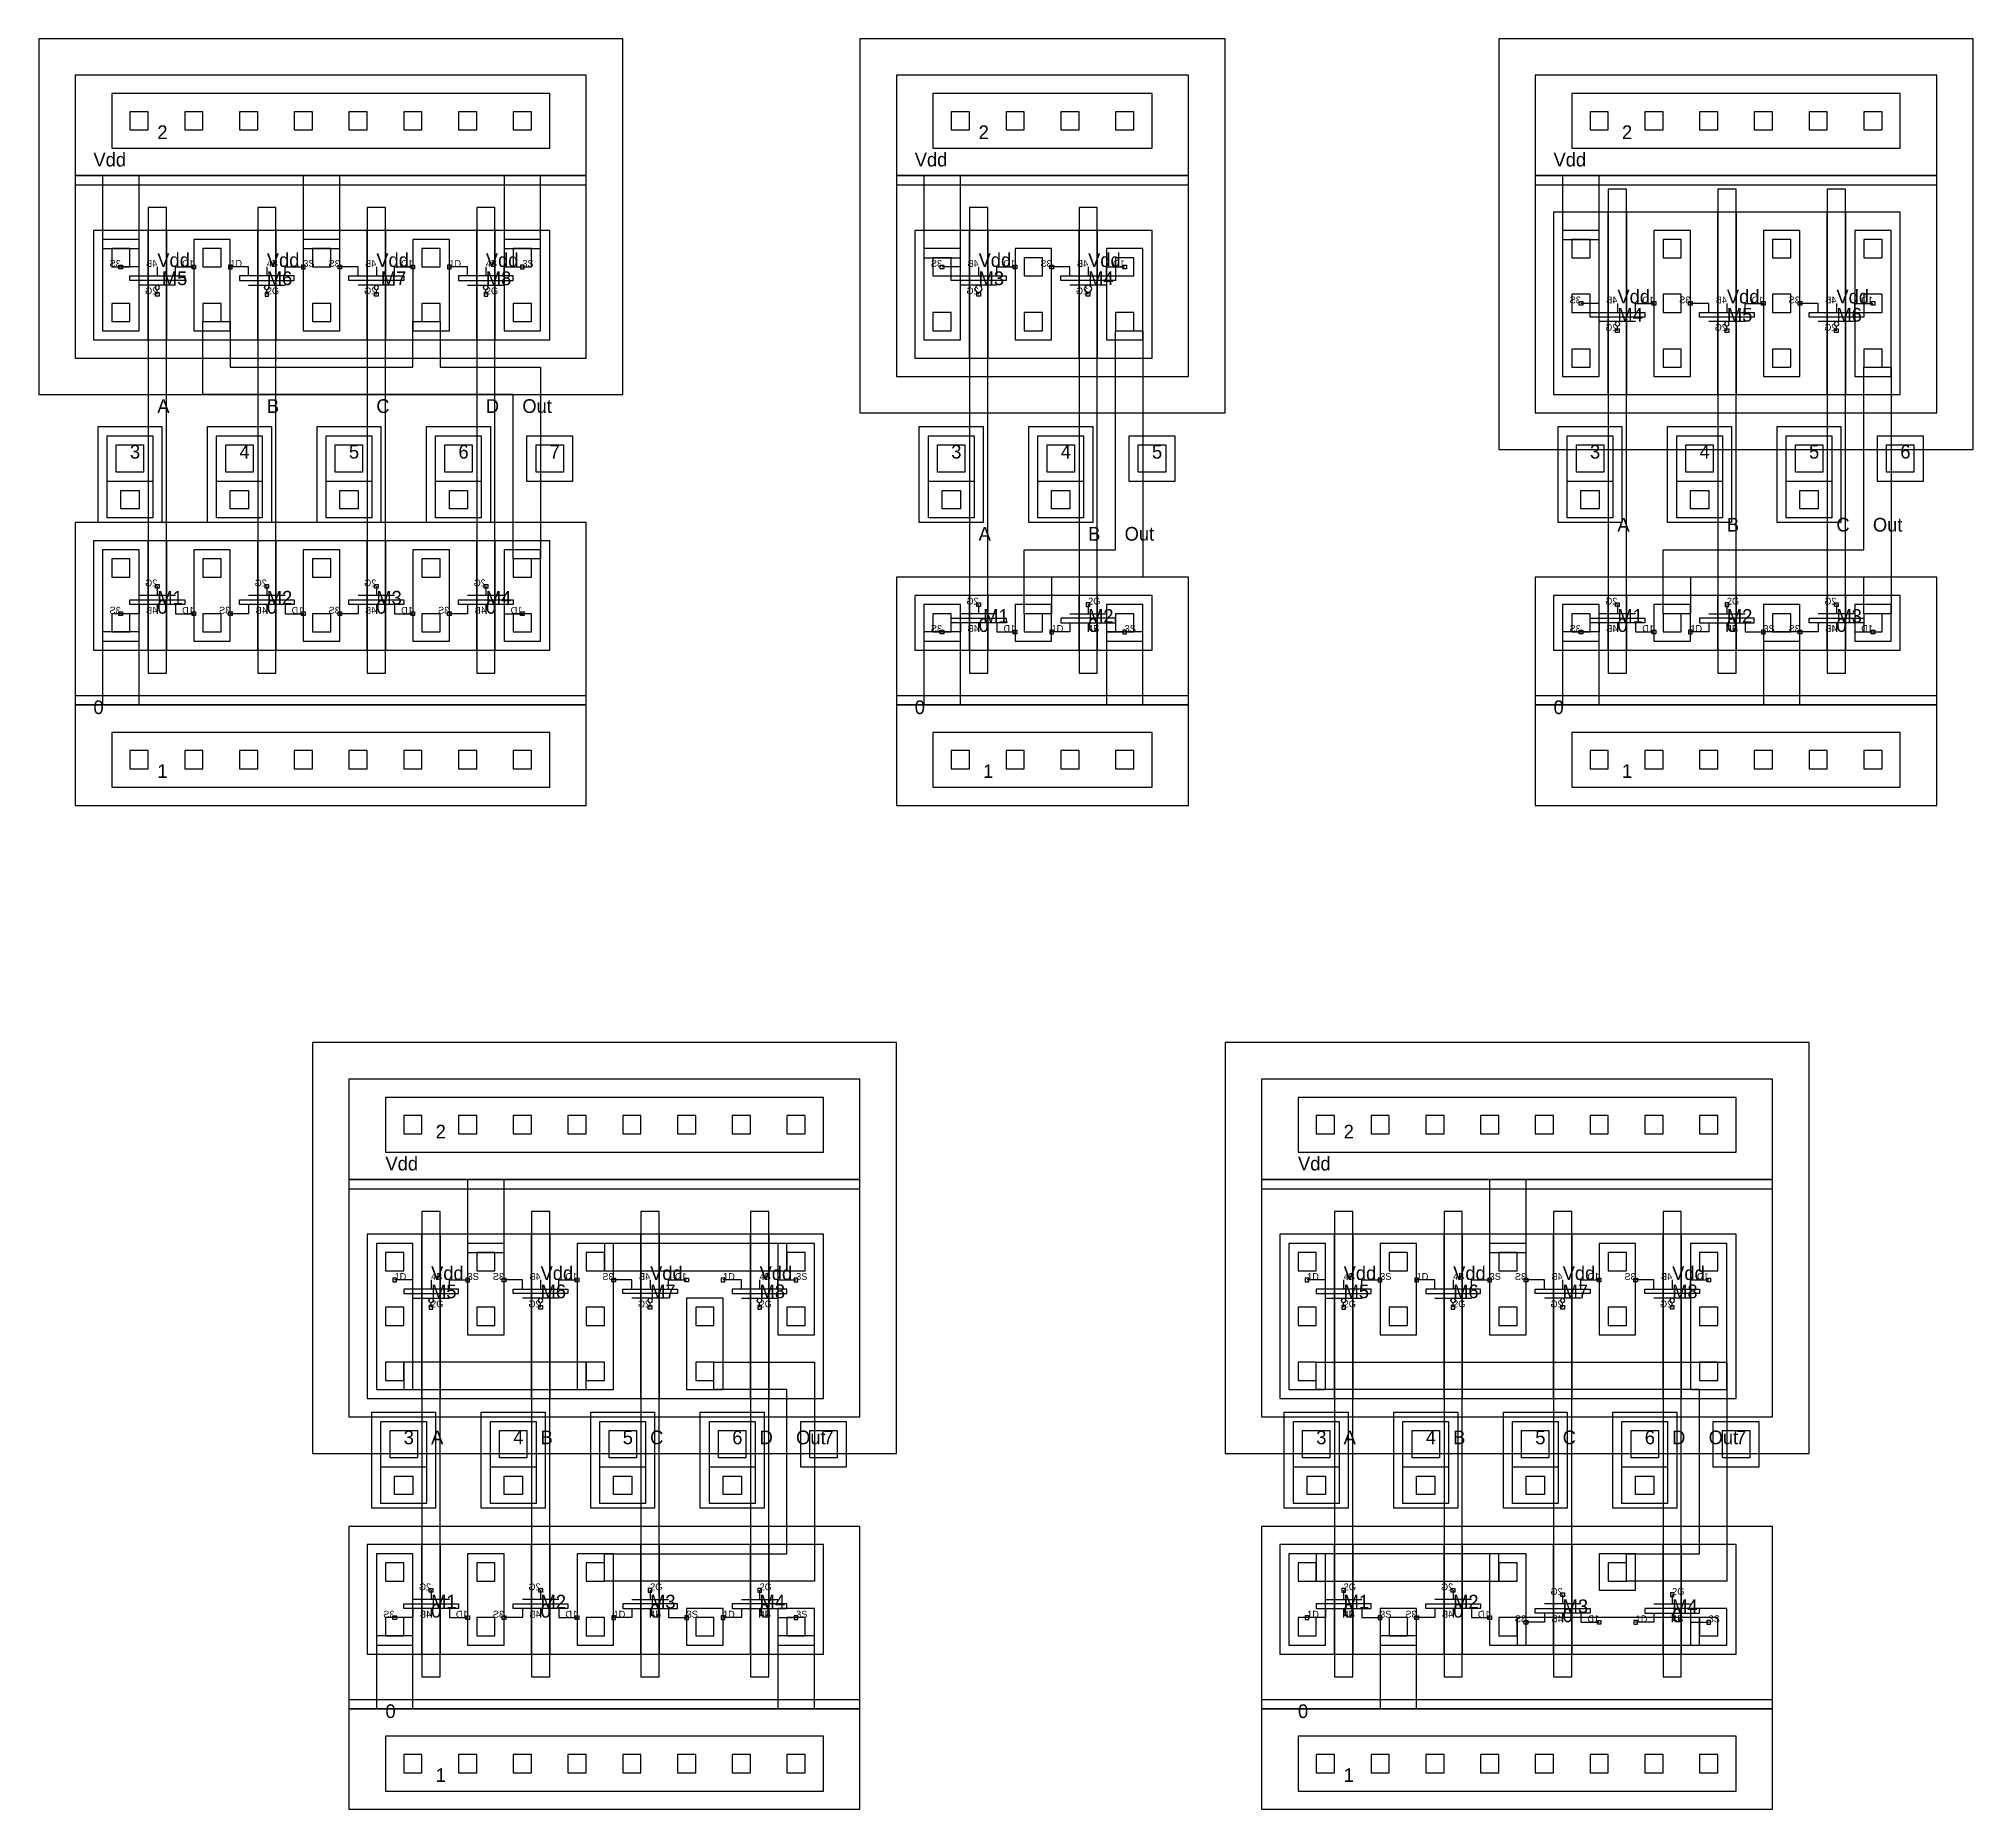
# Model space of a CAD drawing. Extents: x -4 to 794, y 0 to 644.
# Drawn here: x 156 to 368, y 340 to 534 of the extents above; entities that cross this region are included whole.
import ezdxf

# ---------------------------------------------------------------- set-up
doc = ezdxf.new("R2010")
doc.units = 0
for name, color, linetype in [('LAYER1', 7, 'CONTINUOUS'), ('LAYER10', 7, 'CONTINUOUS'), ('LAYER25', 7, 'CONTINUOUS'), ('LAYER4', 7, 'CONTINUOUS'), ('LAYER42', 7, 'CONTINUOUS'), ('LAYER43', 7, 'CONTINUOUS'), ('LAYER44', 7, 'CONTINUOUS'), ('LAYER45', 7, 'CONTINUOUS'), ('LAYER46', 7, 'CONTINUOUS'), ('LAYER49', 7, 'CONTINUOUS'), ('LAYER5', 7, 'CONTINUOUS'), ('LAYER50', 7, 'CONTINUOUS'), ('LAYER51', 7, 'CONTINUOUS'), ('LAYER6', 7, 'CONTINUOUS'), ('LAYER8', 7, 'CONTINUOUS'), ('LAYER9', 7, 'CONTINUOUS')]:
    doc.layers.add(name, color=color, linetype=linetype)

# ---------------------------------------------------------------- blocks, each defined once
blk = doc.blocks.new('CCM1_1')
at = {"layer": 'LAYER25'}
blk.add_lwpolyline([(-1, -1), (1, -1), (1, 1), (-1, 1), (-1, -1)], dxfattribs=at)
at = {"layer": 'LAYER49'}
blk.add_lwpolyline([(-2, -2), (2, -2), (2, 2), (-2, 2), (-2, -2)], dxfattribs=at)
blk = doc.blocks.new('CCM1_2')
at = {"layer": 'LAYER25'}
for points in [[(-1, 5), (1, 5), (1, 7), (-1, 7), (-1, 5)], [(-1, -1), (1, -1), (1, 1), (-1, 1), (-1, -1)]]:
    blk.add_lwpolyline(points, dxfattribs=at)
at = {"layer": 'LAYER49'}
blk.add_lwpolyline([(-2, -2), (2, -2), (2, 8), (-2, 8), (-2, -2)], dxfattribs=at)
blk = doc.blocks.new('CCM1_3')
at = {"layer": 'LAYER25'}
for points in [[(-1, 11), (1, 11), (1, 13), (-1, 13), (-1, 11)], [(-1, 5), (1, 5), (1, 7), (-1, 7), (-1, 5)], [(-1, -1), (1, -1), (1, 1), (-1, 1), (-1, -1)]]:
    blk.add_lwpolyline(points, dxfattribs=at)
at = {"layer": 'LAYER49'}
blk.add_lwpolyline([(-2, -2), (2, -2), (2, 14), (-2, 14), (-2, -2)], dxfattribs=at)
blk = doc.blocks.new('CCONT')
at = {"layer": 'LAYER25'}
blk.add_lwpolyline([(-1, -1), (1, -1), (1, 1), (-1, 1), (-1, -1)], dxfattribs=at)
blk = doc.blocks.new('CONT')
at = {"layer": 'LAYER25'}
blk.add_lwpolyline([(-1, -1), (1, -1), (1, 1), (-1, 1), (-1, -1)], dxfattribs=at)
blk = doc.blocks.new('M1V1M2')
at = {"layer": 'LAYER49'}
blk.add_lwpolyline([(-2.5, -2.5), (2.5, -2.5), (2.5, 2.5), (-2.5, 2.5), (-2.5, -2.5)], dxfattribs=at)
at = {"layer": 'LAYER50'}
blk.add_lwpolyline([(-1.5, -1.5), (1.5, -1.5), (1.5, 1.5), (-1.5, 1.5), (-1.5, -1.5)], dxfattribs=at)
at = {"layer": 'LAYER51'}
blk.add_lwpolyline([(-2.5, -2.5), (2.5, -2.5), (2.5, 2.5), (-2.5, 2.5), (-2.5, -2.5)], dxfattribs=at)
blk = doc.blocks.new('NMOS2X12_TOK')
at = {"layer": 'LAYER1'}
for points in [[(-2, 0), (-2, -1), (-4, -1)], [(-3, 0), (3, 0), (3, 0.5), (-3, 0.5), (-3, 0)], [(-2, 1), (2, 1)], [(0, 2), (0, 1)], [(0, 0), (0, -1)], [(2, 0), (2, -1), (4, -1)]]:
    blk.add_lwpolyline(points, dxfattribs=at)
at = {"layer": 'LAYER8'}
blk.add_lwpolyline([(-0.2, 1.8), (0.2, 1.8), (0.2, 2.2), (-0.2, 2.2), (-0.2, 1.8)], dxfattribs=at)
at = {"layer": 'LAYER9'}
for points in [[(-4.2, -1.2), (-3.8, -1.2), (-3.8, -0.8), (-4.2, -0.8), (-4.2, -1.2)], [(3.8, -1.2), (4.2, -1.2), (4.2, -0.8), (3.8, -0.8), (3.8, -1.2)]]:
    blk.add_lwpolyline(points, dxfattribs=at)
at = {"layer": 'LAYER5'}
for s, p in [('2G', (0, 2)), ('1D', (-4, -1)), ('4B', (0, -1)), ('3S', (4, -1))]:
    blk.add_text(s, height=0.75, dxfattribs=at).set_placement(p)
blk = doc.blocks.new('P1CCM1V1M2')
at = {"layer": 'LAYER25'}
blk.add_lwpolyline([(-1, -5.5), (1, -5.5), (1, -3.5), (-1, -3.5), (-1, -5.5)], dxfattribs=at)
at = {"layer": 'LAYER46'}
blk.add_lwpolyline([(-3.5, -7), (3.5, -7), (3.5, 3.5), (-3.5, 3.5), (-3.5, -7)], dxfattribs=at)
at = {"layer": 'LAYER49'}
blk.add_lwpolyline([(-2.5, -6.5), (2.5, -6.5), (2.5, 2.5), (-2.5, 2.5), (-2.5, -6.5)], dxfattribs=at)
at = {"layer": 'LAYER50'}
blk.add_lwpolyline([(-1.5, -1.5), (1.5, -1.5), (1.5, 1.5), (-1.5, 1.5), (-1.5, -1.5)], dxfattribs=at)
at = {"layer": 'LAYER51'}
blk.add_lwpolyline([(-2.5, -2.5), (2.5, -2.5), (2.5, 2.5), (-2.5, 2.5), (-2.5, -2.5)], dxfattribs=at)
blk = doc.blocks.new('PMOS2X18_TOK')
at = {"layer": 'LAYER1'}
for points in [[(-2, 0), (-2, 1), (-4, 1)], [(-3, -0.5), (3, -0.5), (3, 0), (-3, 0), (-3, -0.5)], [(0, 1), (0, 0)], [(2, 0), (2, 1), (4, 1)], [(-2, -1), (2, -1)], [(0, -1.5), (-0.18, -1.43), (-0.25, -1.25), (-0.18, -1.07), (0, -1), (0.18, -1.07), (0.25, -1.25), (0.18, -1.43), (0, -1.5)], [(0, -2), (0, -1.5)]]:
    blk.add_lwpolyline(points, dxfattribs=at)
at = {"layer": 'LAYER10'}
for points in [[(-4.2, 0.8), (-3.8, 0.8), (-3.8, 1.2), (-4.2, 1.2), (-4.2, 0.8)], [(3.8, 0.8), (4.2, 0.8), (4.2, 1.2), (3.8, 1.2), (3.8, 0.8)]]:
    blk.add_lwpolyline(points, dxfattribs=at)
at = {"layer": 'LAYER8'}
blk.add_lwpolyline([(-0.2, -2.2), (0.2, -2.2), (0.2, -1.8), (-0.2, -1.8), (-0.2, -2.2)], dxfattribs=at)
at = {"layer": 'LAYER5'}
for s, p in [('1D', (-4, 1)), ('4B', (0, 1)), ('3S', (4, 1)), ('2G', (0, -2))]:
    blk.add_text(s, height=0.75, dxfattribs=at).set_placement(p)
blk = doc.blocks.new('2AO2AN1')
at = {"layer": 'LAYER10'}
for points in [[(2, 45), (8, 45), (8, 63), (2, 63), (2, 45)], [(10, 45), (20, 45), (20, 63), (10, 63), (10, 45)], [(22, 45), (32, 45), (32, 63), (22, 63), (22, 45)], [(34, 45), (44, 45), (44, 63), (34, 63), (34, 45)], [(46, 45), (52, 45), (52, 63), (46, 63), (46, 45)]]:
    blk.add_lwpolyline(points, dxfattribs=at)
at = {"layer": 'LAYER42'}
blk.add_lwpolyline([(-4, 39), (60, 39), (60, 84), (-4, 84), (-4, 39)], dxfattribs=at)
at = {"layer": 'LAYER43'}
for points in [[(4, 72), (52, 72), (52, 78), (4, 78), (4, 72)], [(2, 63), (2, 45), (52, 45), (52, 51), (52, 63), (2, 63)], [(2, 17), (52, 17), (52, 29), (2, 29), (2, 17)], [(4, 2), (52, 2), (52, 8), (4, 8), (4, 2)]]:
    blk.add_lwpolyline(points, dxfattribs=at)
at = {"layer": 'LAYER44'}
for points in [[(0, 43), (56, 43), (56, 69), (0, 69), (0, 43)], [(0, 0), (56, 0), (56, 11), (0, 11), (0, 0)]]:
    blk.add_lwpolyline(points, dxfattribs=at)
at = {"layer": 'LAYER45'}
for points in [[(0, 69), (56, 69), (56, 80), (0, 80), (0, 69)], [(0, 11), (56, 11), (56, 31), (0, 31), (0, 11)]]:
    blk.add_lwpolyline(points, dxfattribs=at)
at = {"layer": 'LAYER46'}
for points in [[(8, 65.5), (8, 14.5), (10, 14.5), (10, 65.5), (8, 65.5)], [(20, 65.5), (20, 14.5), (22, 14.5), (22, 65.5), (20, 65.5)], [(34, 65.5), (32, 65.5), (32, 14.5), (34, 14.5), (34, 65.5)], [(46, 65.5), (44, 65.5), (44, 14.5), (46, 14.5), (46, 65.5)]]:
    blk.add_lwpolyline(points, dxfattribs=at)
at = {"layer": 'LAYER49'}
for points in [[(0, 68), (56, 68), (56, 80), (0, 80), (0, 68)], [(13, 61), (17, 61), (17, 69), (13, 69), (13, 61)], [(28, 59), (48, 59), (48, 62), (28, 62), (28, 59)], [(6, 46), (26, 46), (26, 49), (6, 49), (6, 46)], [(40, 49), (51, 49), (51, 25), (28, 25), (28, 28), (48, 28), (48, 46), (40, 46), (40, 49)], [(3, 11), (7, 11), (7, 19), (3, 19), (3, 11)], [(47, 11), (51, 11), (51, 19), (47, 19), (47, 11)], [(0, 0), (56, 0), (56, 12), (0, 12), (0, 0)]]:
    blk.add_lwpolyline(points, dxfattribs=at)
at = {"layer": 'LAYER9'}
for points in [[(2, 17), (8, 17), (8, 29), (2, 29), (2, 17)], [(10, 17), (20, 17), (20, 29), (10, 29), (10, 17)], [(22, 17), (32, 17), (32, 29), (22, 29), (22, 17)], [(34, 17), (44, 17), (44, 29), (34, 29), (34, 17)], [(46, 17), (52, 17), (52, 29), (46, 29), (46, 17)]]:
    blk.add_lwpolyline(points, dxfattribs=at)
for name, p in [('CCONT', (7, 75)), ('CONT', (13, 75)), ('CONT', (19, 75)), ('CONT', (25, 75)), ('CONT', (31, 75)), ('CONT', (37, 75)), ('CONT', (43, 75)), ('CONT', (49, 75)), ('CCM1_3', (5, 48)), ('CCM1_2', (15, 54)), ('CCM1_3', (27, 48)), ('CCM1_2', (49, 54)), ('PMOS2X18_TOK', (9, 57)), ('PMOS2X18_TOK', (45, 57)), ('CCM1_2', (39, 48)), ('CCM1_2', (5, 20)), ('CCM1_2', (15, 20)), ('CCM1_2', (27, 20)), ('NMOS2X12_TOK', (33, 22)), ('NMOS2X12_TOK', (45, 22)), ('CCM1_1', (39, 20)), ('CCM1_1', (49, 20)), ('CCONT', (7, 5)), ('CONT', (13, 5)), ('CONT', (19, 5)), ('CONT', (25, 5)), ('CONT', (31, 5)), ('CONT', (37, 5)), ('CONT', (43, 5)), ('CONT', (49, 5))]:
    blk.add_blockref(name, p)
at = {"xscale": -1}
for name, p in [('PMOS2X18_TOK', (21, 57)), ('PMOS2X18_TOK', (33, 57)), ('P1CCM1V1M2', (6, 40)), ('P1CCM1V1M2', (18, 40)), ('P1CCM1V1M2', (30, 40)), ('P1CCM1V1M2', (42, 40)), ('M1V1M2', (52, 40)), ('NMOS2X12_TOK', (9, 22)), ('NMOS2X12_TOK', (21, 22))]:
    blk.add_blockref(name, p, dxfattribs=at)
at = {"layer": 'LAYER4'}
for s, p in [('Vdd', (4, 70)), ('Vdd', (9, 58)), ('Vdd', (21, 58)), ('Vdd', (33, 58)), ('Vdd', (45, 58)), ('A', (9, 40)), ('B', (21, 40)), ('C', (33, 40)), ('D', (45, 40)), ('Out', (49, 40)), ('0', (9, 21)), ('0', (21, 21)), ('0', (33, 21)), ('0', (45, 21)), ('0', (4, 10))]:
    blk.add_text(s, height=1.5, dxfattribs=at).set_placement(p)
at = {"layer": 'LAYER5'}
for s, p in [('2', (9.5, 73.5)), ('3', (6, 40)), ('4', (18, 40)), ('5', (30, 40)), ('6', (42, 40)), ('7', (52, 40)), ('1', (9.5, 3))]:
    blk.add_text(s, height=1.5, dxfattribs=at).set_placement(p)
at = {"layer": 'LAYER6'}
for s, p in [('M5', (9, 56)), ('M6', (21, 56)), ('M7', (33, 56)), ('M8', (45, 56)), ('M1', (9, 22)), ('M2', (21, 22)), ('M3', (33, 22)), ('M4', (45, 22))]:
    blk.add_text(s, height=1.5, dxfattribs=at).set_placement(p)
blk = doc.blocks.new('NMOS2X6_TOK')
at = {"layer": 'LAYER1'}
for points in [[(-2, 0), (-2, -1), (-4, -1)], [(-3, 0), (3, 0), (3, 0.5), (-3, 0.5), (-3, 0)], [(-2, 1), (2, 1)], [(0, 2), (0, 1)], [(0, 0), (0, -1)], [(2, 0), (2, -1), (4, -1)]]:
    blk.add_lwpolyline(points, dxfattribs=at)
at = {"layer": 'LAYER8'}
blk.add_lwpolyline([(-0.2, 1.8), (0.2, 1.8), (0.2, 2.2), (-0.2, 2.2), (-0.2, 1.8)], dxfattribs=at)
at = {"layer": 'LAYER9'}
for points in [[(-4.2, -1.2), (-3.8, -1.2), (-3.8, -0.8), (-4.2, -0.8), (-4.2, -1.2)], [(3.8, -1.2), (4.2, -1.2), (4.2, -0.8), (3.8, -0.8), (3.8, -1.2)]]:
    blk.add_lwpolyline(points, dxfattribs=at)
at = {"layer": 'LAYER5'}
for s, p in [('2G', (0, 2)), ('1D', (-4, -1)), ('4B', (0, -1)), ('3S', (4, -1))]:
    blk.add_text(s, height=0.75, dxfattribs=at).set_placement(p)
blk = doc.blocks.new('PMOS2X14_TOK')
at = {"layer": 'LAYER1'}
for points in [[(-2, 0), (-2, 1), (-4, 1)], [(-3, -0.5), (3, -0.5), (3, 0), (-3, 0), (-3, -0.5)], [(0, 1), (0, 0)], [(2, 0), (2, 1), (4, 1)], [(-2, -1), (2, -1)], [(0, -1), (0.28, -1.12), (0.4, -1.4), (0.28, -1.68), (0, -1.8), (-0.28, -1.68), (-0.4, -1.4), (-0.28, -1.12), (0, -1)], [(0, -2), (0, -1.8)]]:
    blk.add_lwpolyline(points, dxfattribs=at)
at = {"layer": 'LAYER10'}
for points in [[(-4.2, 0.8), (-3.8, 0.8), (-3.8, 1.2), (-4.2, 1.2), (-4.2, 0.8)], [(3.8, 0.8), (4.2, 0.8), (4.2, 1.2), (3.8, 1.2), (3.8, 0.8)]]:
    blk.add_lwpolyline(points, dxfattribs=at)
at = {"layer": 'LAYER8'}
blk.add_lwpolyline([(-0.2, -2.2), (0.2, -2.2), (0.2, -1.8), (-0.2, -1.8), (-0.2, -2.2)], dxfattribs=at)
at = {"layer": 'LAYER5'}
for s, p in [('1D', (-4, 1)), ('4B', (0, 1)), ('3S', (4, 1)), ('2G', (0, -2))]:
    blk.add_text(s, height=0.75, dxfattribs=at).set_placement(p)
blk = doc.blocks.new('2NOR1')
at = {"layer": 'LAYER10'}
for points in [[(2, 49), (8, 49), (8, 63), (2, 63), (2, 49)], [(10, 49), (20, 49), (20, 63), (10, 63), (10, 49)], [(22, 49), (28, 49), (28, 63), (22, 63), (22, 49)]]:
    blk.add_lwpolyline(points, dxfattribs=at)
at = {"layer": 'LAYER42'}
blk.add_lwpolyline([(-4, 43), (36, 43), (36, 84), (-4, 84), (-4, 43)], dxfattribs=at)
at = {"layer": 'LAYER43'}
for points in [[(4, 72), (28, 72), (28, 78), (4, 78), (4, 72)], [(2, 49), (28, 49), (28, 63), (2, 63), (2, 49)], [(2, 17), (28, 17), (28, 23), (2, 23), (2, 17)], [(4, 2), (28, 2), (28, 8), (4, 8), (4, 2)]]:
    blk.add_lwpolyline(points, dxfattribs=at)
at = {"layer": 'LAYER44'}
for points in [[(0, 47), (32, 47), (32, 69), (0, 69), (0, 47)], [(0, 0), (32, 0), (32, 11), (0, 11), (0, 0)]]:
    blk.add_lwpolyline(points, dxfattribs=at)
at = {"layer": 'LAYER45'}
for points in [[(0, 69), (32, 69), (32, 80), (0, 80), (0, 69)], [(0, 11), (32, 11), (32, 25), (0, 25), (0, 11)]]:
    blk.add_lwpolyline(points, dxfattribs=at)
at = {"layer": 'LAYER46'}
for points in [[(8, 65.5), (8, 48), (8, 14.5), (10, 14.5), (10, 65.5), (8, 65.5)], [(22, 65.5), (20, 65.5), (20, 14.5), (22, 14.5), (22, 65.5)]]:
    blk.add_lwpolyline(points, dxfattribs=at)
at = {"layer": 'LAYER49'}
for points in [[(0, 68), (32, 68), (32, 80), (0, 80), (0, 68)], [(3, 60), (7, 60), (7, 69), (3, 69), (3, 60)], [(24, 52), (27, 52), (27, 25), (17, 25), (17, 21), (14, 21), (14, 28), (24, 28), (24, 52)], [(3, 11), (7, 11), (7, 19), (3, 19), (3, 11)], [(23, 11), (27, 11), (27, 19), (23, 19), (23, 11)], [(0, 0), (32, 0), (32, 12), (0, 12), (0, 0)]]:
    blk.add_lwpolyline(points, dxfattribs=at)
at = {"layer": 'LAYER9'}
for points in [[(2, 17), (8, 17), (8, 23), (2, 23), (2, 17)], [(10, 17), (20, 17), (20, 23), (10, 23), (10, 17)], [(22, 17), (28, 17), (28, 23), (22, 23), (22, 17)]]:
    blk.add_lwpolyline(points, dxfattribs=at)
for name, p in [('CCONT', (7, 75)), ('CONT', (13, 75)), ('CONT', (19, 75)), ('CONT', (25, 75)), ('CCM1_2', (5, 53)), ('CCM1_2', (15, 53)), ('CCM1_2', (25, 53)), ('CCM1_1', (5, 20)), ('CCM1_1', (15, 20)), ('NMOS2X6_TOK', (21, 20)), ('CCM1_1', (25, 20)), ('CCONT', (7, 5)), ('CONT', (13, 5)), ('CONT', (19, 5)), ('CONT', (25, 5))]:
    blk.add_blockref(name, p)
at = {"xscale": -1}
for name, p in [('PMOS2X14_TOK', (9, 58)), ('PMOS2X14_TOK', (21, 58)), ('P1CCM1V1M2', (6, 38)), ('P1CCM1V1M2', (18, 38)), ('M1V1M2', (28, 38)), ('NMOS2X6_TOK', (9, 20))]:
    blk.add_blockref(name, p, dxfattribs=at)
at = {"layer": 'LAYER4'}
for s, p in [('Vdd', (2, 70)), ('Vdd', (9, 59)), ('Vdd', (21, 59)), ('A', (9, 29)), ('B', (21, 29)), ('Out', (25, 29)), ('0', (9, 19)), ('0', (21, 19)), ('0', (2, 10))]:
    blk.add_text(s, height=1.5, dxfattribs=at).set_placement(p)
at = {"layer": 'LAYER5'}
for s, p in [('2', (9, 73)), ('3', (6, 38)), ('4', (18, 38)), ('5', (28, 38)), ('1', (9.5, 3))]:
    blk.add_text(s, height=1.5, dxfattribs=at).set_placement(p)
at = {"layer": 'LAYER6'}
for s, p in [('M3', (9, 57)), ('M4', (21, 57)), ('M1', (9.5, 20)), ('M2', (21, 20))]:
    blk.add_text(s, height=1.5, dxfattribs=at).set_placement(p)
blk = doc.blocks.new('2OA2ON1')
at = {"layer": 'LAYER10'}
for points in [[(2, 45), (8, 45), (8, 63), (2, 63), (2, 45)], [(10, 45), (20, 45), (20, 63), (10, 63), (10, 45)], [(22, 45), (32, 45), (32, 63), (22, 63), (22, 45)], [(34, 45), (44, 45), (44, 63), (34, 63), (34, 45)], [(46, 45), (52, 45), (52, 63), (46, 63), (46, 45)]]:
    blk.add_lwpolyline(points, dxfattribs=at)
at = {"layer": 'LAYER42'}
blk.add_lwpolyline([(-4, 39), (60, 39), (60, 84), (-4, 84), (-4, 39)], dxfattribs=at)
at = {"layer": 'LAYER43'}
for points in [[(4, 72), (52, 72), (52, 78), (4, 78), (4, 72)], [(2, 63), (2, 45), (52, 45), (52, 51), (52, 63), (2, 63)], [(2, 17), (52, 17), (52, 29), (2, 29), (2, 17)], [(4, 2), (52, 2), (52, 8), (4, 8), (4, 2)]]:
    blk.add_lwpolyline(points, dxfattribs=at)
at = {"layer": 'LAYER44'}
for points in [[(0, 43), (56, 43), (56, 69), (0, 69), (0, 43)], [(0, 0), (56, 0), (56, 11), (0, 11), (0, 0)]]:
    blk.add_lwpolyline(points, dxfattribs=at)
at = {"layer": 'LAYER45'}
for points in [[(0, 69), (56, 69), (56, 80), (0, 80), (0, 69)], [(0, 11), (56, 11), (56, 31), (0, 31), (0, 11)]]:
    blk.add_lwpolyline(points, dxfattribs=at)
at = {"layer": 'LAYER46'}
for points in [[(8, 65.5), (8, 14.5), (10, 14.5), (10, 65.5), (8, 65.5)], [(20, 65.5), (20, 14.5), (22, 14.5), (22, 65.5), (20, 65.5)], [(34, 65.5), (32, 65.5), (32, 14.5), (34, 14.5), (34, 65.5)], [(46, 65.5), (44, 65.5), (44, 14.5), (46, 14.5), (46, 65.5)]]:
    blk.add_lwpolyline(points, dxfattribs=at)
at = {"layer": 'LAYER49'}
for points in [[(0, 68), (56, 68), (56, 80), (0, 80), (0, 68)], [(25, 61), (29, 61), (29, 69), (25, 69), (25, 61)], [(6, 49), (51, 49), (51, 25), (40, 25), (40, 28), (48, 28), (48, 46), (6, 46), (6, 49)], [(6, 25), (26, 25), (26, 28), (6, 28), (6, 25)], [(28, 18), (48, 18), (48, 21), (28, 21), (28, 18)], [(13, 11), (17, 11), (17, 19), (13, 19), (13, 11)], [(0, 0), (56, 0), (56, 12), (0, 12), (0, 0)]]:
    blk.add_lwpolyline(points, dxfattribs=at)
at = {"layer": 'LAYER9'}
for points in [[(2, 17), (8, 17), (8, 29), (2, 29), (2, 17)], [(10, 17), (20, 17), (20, 29), (10, 29), (10, 17)], [(22, 17), (32, 17), (32, 29), (22, 29), (22, 17)], [(34, 17), (44, 17), (44, 29), (34, 29), (34, 17)], [(46, 17), (52, 17), (52, 29), (46, 29), (46, 17)]]:
    blk.add_lwpolyline(points, dxfattribs=at)
for name, p in [('CCONT', (7, 75)), ('CONT', (13, 75)), ('CONT', (19, 75)), ('CONT', (25, 75)), ('CONT', (31, 75)), ('CONT', (37, 75)), ('CONT', (43, 75)), ('CONT', (49, 75)), ('CCM1_3', (5, 48)), ('CCM1_2', (15, 54)), ('CCM1_2', (27, 54)), ('CCM1_2', (39, 54)), ('CCM1_3', (49, 48)), ('PMOS2X18_TOK', (9, 57)), ('PMOS2X18_TOK', (21, 57)), ('CCM1_2', (5, 20)), ('CCM1_2', (27, 20)), ('CCM1_1', (39, 26)), ('NMOS2X12_TOK', (9, 22)), ('NMOS2X12_TOK', (45, 21.5)), ('CCM1_1', (15, 20)), ('CCM1_1', (49, 20)), ('CCONT', (7, 5)), ('CONT', (13, 5)), ('CONT', (19, 5)), ('CONT', (25, 5)), ('CONT', (31, 5)), ('CONT', (37, 5)), ('CONT', (43, 5)), ('CONT', (49, 5))]:
    blk.add_blockref(name, p)
at = {"xscale": -1}
for name, p in [('PMOS2X18_TOK', (33, 57)), ('PMOS2X18_TOK', (45, 57)), ('P1CCM1V1M2', (6, 40)), ('P1CCM1V1M2', (18, 40)), ('P1CCM1V1M2', (30, 40)), ('P1CCM1V1M2', (42, 40)), ('M1V1M2', (52, 40)), ('NMOS2X12_TOK', (21, 22)), ('NMOS2X12_TOK', (33, 21.5))]:
    blk.add_blockref(name, p, dxfattribs=at)
at = {"layer": 'LAYER4'}
for s, p in [('Vdd', (4, 70)), ('Vdd', (9, 58)), ('Vdd', (21, 58)), ('Vdd', (33, 58)), ('Vdd', (45, 58)), ('A', (9, 40)), ('B', (21, 40)), ('C', (33, 40)), ('D', (45, 40)), ('Out', (49, 40)), ('0', (9, 21)), ('0', (21, 21)), ('0', (33, 20.5)), ('0', (45, 20.5)), ('0', (4, 10))]:
    blk.add_text(s, height=1.5, dxfattribs=at).set_placement(p)
at = {"layer": 'LAYER5'}
for s, p in [('2', (9, 73.5)), ('3', (6, 40)), ('4', (18, 40)), ('5', (30, 40)), ('6', (42, 40)), ('7', (52, 40)), ('1', (9, 3))]:
    blk.add_text(s, height=1.5, dxfattribs=at).set_placement(p)
at = {"layer": 'LAYER6'}
for s, p in [('M5', (9, 56)), ('M6', (21, 56)), ('M7', (33, 56)), ('M8', (45, 56)), ('M1', (9, 22)), ('M2', (21, 22)), ('M3', (33, 21.5)), ('M4', (45, 21.5))]:
    blk.add_text(s, height=1.5, dxfattribs=at).set_placement(p)
blk = doc.blocks.new('PMOS2X20_TOK')
at = {"layer": 'LAYER1'}
for points in [[(-2, 0), (-2, 1), (-4, 1)], [(-3, -0.5), (3, -0.5), (3, 0), (-3, 0), (-3, -0.5)], [(0, 1), (0, 0)], [(2, 0), (2, 1), (4, 1)], [(-2, -1), (2, -1)], [(0, -1.5), (-0.18, -1.43), (-0.25, -1.25), (-0.18, -1.07), (0, -1), (0.18, -1.07), (0.25, -1.25), (0.18, -1.43), (0, -1.5)], [(0, -2), (0, -1.5)]]:
    blk.add_lwpolyline(points, dxfattribs=at)
at = {"layer": 'LAYER10'}
for points in [[(-4.2, 0.8), (-3.8, 0.8), (-3.8, 1.2), (-4.2, 1.2), (-4.2, 0.8)], [(3.8, 0.8), (4.2, 0.8), (4.2, 1.2), (3.8, 1.2), (3.8, 0.8)]]:
    blk.add_lwpolyline(points, dxfattribs=at)
at = {"layer": 'LAYER8'}
blk.add_lwpolyline([(-0.2, -2.2), (0.2, -2.2), (0.2, -1.8), (-0.2, -1.8), (-0.2, -2.2)], dxfattribs=at)
at = {"layer": 'LAYER5'}
for s, p in [('1D', (-4, 1)), ('4B', (0, 1)), ('3S', (4, 1)), ('2G', (0, -2))]:
    blk.add_text(s, height=0.75, dxfattribs=at).set_placement(p)
blk = doc.blocks.new('3NOR1')
at = {"layer": 'LAYER10'}
for points in [[(2, 45), (8, 45), (8, 65), (2, 65), (2, 45)], [(10, 45), (20, 45), (20, 65), (10, 65), (10, 45)], [(22, 45), (32, 45), (32, 65), (22, 65), (22, 45)], [(34, 45), (40, 45), (40, 65), (34, 65), (34, 45)]]:
    blk.add_lwpolyline(points, dxfattribs=at)
at = {"layer": 'LAYER42'}
blk.add_lwpolyline([(-4, 39), (48, 39), (48, 84), (-4, 84), (-4, 39)], dxfattribs=at)
at = {"layer": 'LAYER43'}
for points in [[(4, 72), (40, 72), (40, 78), (4, 78), (4, 72)], [(2, 45), (40, 45), (40, 65), (2, 65), (2, 45)], [(2, 17), (40, 17), (40, 23), (2, 23), (2, 17)], [(4, 2), (40, 2), (40, 8), (4, 8), (4, 2)]]:
    blk.add_lwpolyline(points, dxfattribs=at)
at = {"layer": 'LAYER44'}
for points in [[(0, 43), (44, 43), (44, 69), (0, 69), (0, 43)], [(0, 0), (44, 0), (44, 11), (0, 11), (0, 0)]]:
    blk.add_lwpolyline(points, dxfattribs=at)
at = {"layer": 'LAYER45'}
for points in [[(0, 69), (44, 69), (44, 80), (0, 80), (0, 69)], [(0, 11), (44, 11), (44, 25), (0, 25), (0, 11)]]:
    blk.add_lwpolyline(points, dxfattribs=at)
at = {"layer": 'LAYER46'}
for points in [[(8, 67.5), (8, 14.5), (10, 14.5), (10, 67.5), (8, 67.5)], [(22, 67.5), (20, 67.5), (20, 14.5), (22, 14.5), (22, 67.5)], [(34, 67.5), (32, 67.5), (32, 14.5), (34, 14.5), (34, 67.5)]]:
    blk.add_lwpolyline(points, dxfattribs=at)
at = {"layer": 'LAYER49'}
for points in [[(0, 68), (44, 68), (44, 80), (0, 80), (0, 68)], [(3, 62), (7, 62), (7, 69), (3, 69), (3, 62)], [(36, 48), (39, 48), (39, 21), (36, 21), (36, 25), (17, 25), (17, 21), (14, 21), (14, 28), (36, 28), (36, 48)], [(3, 11), (7, 11), (7, 19), (3, 19), (3, 11)], [(25, 11), (29, 11), (29, 19), (25, 19), (25, 11)], [(0, 0), (44, 0), (44, 12), (0, 12), (0, 0)]]:
    blk.add_lwpolyline(points, dxfattribs=at)
at = {"layer": 'LAYER9'}
for points in [[(2, 17), (8, 17), (8, 23), (2, 23), (2, 17)], [(10, 17), (20, 17), (20, 23), (10, 23), (10, 17)], [(22, 17), (32, 17), (32, 23), (22, 23), (22, 17)], [(34, 17), (40, 17), (40, 23), (34, 23), (34, 17)]]:
    blk.add_lwpolyline(points, dxfattribs=at)
for name, p in [('CCONT', (7, 75)), ('CONT', (13, 75)), ('CONT', (19, 75)), ('CONT', (25, 75)), ('CONT', (31, 75)), ('CONT', (37, 75)), ('CCM1_3', (5, 49)), ('CCM1_3', (15, 49)), ('CCM1_3', (27, 49)), ('CCM1_3', (37, 49)), ('CCM1_1', (5, 20)), ('CCM1_1', (15, 20)), ('NMOS2X6_TOK', (21, 20)), ('CCM1_1', (27, 20)), ('CCM1_1', (37, 20)), ('CCONT', (7, 5)), ('CONT', (13, 5)), ('CONT', (19, 5)), ('CONT', (25, 5)), ('CONT', (31, 5)), ('CONT', (37, 5))]:
    blk.add_blockref(name, p)
at = {"xscale": -1}
for name, p in [('PMOS2X20_TOK', (9, 54)), ('PMOS2X20_TOK', (21, 54)), ('PMOS2X20_TOK', (33, 54)), ('P1CCM1V1M2', (6, 38)), ('P1CCM1V1M2', (18, 38)), ('P1CCM1V1M2', (30, 38)), ('M1V1M2', (40, 38)), ('NMOS2X6_TOK', (9, 20)), ('NMOS2X6_TOK', (33, 20))]:
    blk.add_blockref(name, p, dxfattribs=at)
at = {"layer": 'LAYER4'}
for s, p in [('Vdd', (2, 70)), ('Vdd', (9, 55)), ('Vdd', (21, 55)), ('Vdd', (33, 55)), ('A', (9, 30)), ('B', (21, 30)), ('C', (33, 30)), ('Out', (37, 30)), ('0', (9, 19)), ('0', (21, 19)), ('0', (33, 19)), ('0', (2, 10))]:
    blk.add_text(s, height=1.5, dxfattribs=at).set_placement(p)
at = {"layer": 'LAYER5'}
for s, p in [('2', (9.5, 73)), ('3', (6, 38)), ('4', (18, 38)), ('5', (30, 38)), ('6', (40, 38)), ('1', (9.5, 3))]:
    blk.add_text(s, height=1.5, dxfattribs=at).set_placement(p)
at = {"layer": 'LAYER6'}
for s, p in [('M4', (9, 53)), ('M5', (21, 53)), ('M6', (33, 53)), ('M1', (9, 20)), ('M2', (21, 20)), ('M3', (33, 20))]:
    blk.add_text(s, height=1.5, dxfattribs=at).set_placement(p)
blk = doc.blocks.new('PMOS2X12_TOK')
at = {"layer": 'LAYER1'}
for points in [[(-2, 0), (-2, 1), (-4, 1)], [(-3, -0.5), (3, -0.5), (3, 0), (-3, 0), (-3, -0.5)], [(0, 1), (0, 0)], [(2, 0), (2, 1), (4, 1)], [(-2, -1), (2, -1)], [(0, -1.5), (-0.18, -1.43), (-0.25, -1.25), (-0.18, -1.07), (0, -1), (0.18, -1.07), (0.25, -1.25), (0.18, -1.43), (0, -1.5)], [(0, -2), (0, -1.5)]]:
    blk.add_lwpolyline(points, dxfattribs=at)
at = {"layer": 'LAYER10'}
for points in [[(-4.2, 0.8), (-3.8, 0.8), (-3.8, 1.2), (-4.2, 1.2), (-4.2, 0.8)], [(3.8, 0.8), (4.2, 0.8), (4.2, 1.2), (3.8, 1.2), (3.8, 0.8)]]:
    blk.add_lwpolyline(points, dxfattribs=at)
at = {"layer": 'LAYER8'}
blk.add_lwpolyline([(-0.2, -2.2), (0.2, -2.2), (0.2, -1.8), (-0.2, -1.8), (-0.2, -2.2)], dxfattribs=at)
at = {"layer": 'LAYER5'}
for s, p in [('1D', (-4, 1)), ('4B', (0, 1)), ('3S', (4, 1)), ('2G', (0, -2))]:
    blk.add_text(s, height=0.75, dxfattribs=at).set_placement(p)
blk = doc.blocks.new('4NAND1')
at = {"layer": 'LAYER10'}
for points in [[(2, 51), (8, 51), (8, 63), (2, 63), (2, 51)], [(10, 51), (20, 51), (20, 63), (10, 63), (10, 51)], [(22, 51), (32, 51), (32, 63), (22, 63), (22, 51)], [(34, 51), (44, 51), (44, 63), (34, 63), (34, 51)], [(46, 51), (52, 51), (52, 63), (46, 63), (46, 51)]]:
    blk.add_lwpolyline(points, dxfattribs=at)
at = {"layer": 'LAYER42'}
blk.add_lwpolyline([(-4, 45), (60, 45), (60, 84), (-4, 84), (-4, 45)], dxfattribs=at)
at = {"layer": 'LAYER43'}
for points in [[(4, 72), (52, 72), (52, 78), (4, 78), (4, 72)], [(2, 51), (52, 51), (52, 63), (2, 63), (2, 51)], [(2, 17), (52, 17), (52, 29), (2, 29), (2, 17)], [(4, 2), (52, 2), (52, 8), (4, 8), (4, 2)]]:
    blk.add_lwpolyline(points, dxfattribs=at)
at = {"layer": 'LAYER44'}
for points in [[(0, 49), (56, 49), (56, 69), (0, 69), (0, 49)], [(0, 0), (56, 0), (56, 11), (0, 11), (0, 0)]]:
    blk.add_lwpolyline(points, dxfattribs=at)
at = {"layer": 'LAYER45'}
for points in [[(0, 69), (56, 69), (56, 80), (0, 80), (0, 69)], [(0, 11), (56, 11), (56, 31), (0, 31), (0, 11)]]:
    blk.add_lwpolyline(points, dxfattribs=at)
at = {"layer": 'LAYER46'}
for points in [[(8, 65.5), (8, 14.5), (10, 14.5), (10, 65.5), (8, 65.5)], [(22, 65.5), (20, 65.5), (20, 14.5), (22, 14.5), (22, 65.5)], [(32, 65.5), (32, 14.5), (34, 14.5), (34, 65.5), (32, 65.5)], [(46, 65.5), (44, 65.5), (44, 14.5), (46, 14.5), (46, 65.5)]]:
    blk.add_lwpolyline(points, dxfattribs=at)
at = {"layer": 'LAYER49'}
for points in [[(0, 68), (56, 68), (56, 80), (0, 80), (0, 68)], [(3, 61), (7, 61), (7, 69), (3, 69), (3, 61)], [(25, 61), (29, 61), (29, 69), (25, 69), (25, 61)], [(47, 61), (51, 61), (51, 69), (47, 69), (47, 61)], [(14, 53), (17, 53), (17, 48), (37, 48), (37, 53), (40, 53), (40, 48), (51, 48), (51, 27), (48, 27), (48, 45), (14, 45), (14, 53)], [(3, 11), (7, 11), (7, 19), (3, 19), (3, 11)], [(0, 0), (56, 0), (56, 12), (0, 12), (0, 0)]]:
    blk.add_lwpolyline(points, dxfattribs=at)
at = {"layer": 'LAYER9'}
for points in [[(2, 17), (8, 17), (8, 29), (2, 29), (2, 17)], [(10, 17), (20, 17), (20, 29), (10, 29), (10, 17)], [(22, 17), (32, 17), (32, 29), (22, 29), (22, 17)], [(34, 17), (44, 17), (44, 29), (34, 29), (34, 17)], [(46, 17), (52, 17), (52, 29), (46, 29), (46, 17)]]:
    blk.add_lwpolyline(points, dxfattribs=at)
for name, p in [('CCONT', (7, 75)), ('CONT', (13, 75)), ('CONT', (19, 75)), ('CONT', (25, 75)), ('CONT', (31, 75)), ('CONT', (37, 75)), ('CONT', (43, 75)), ('CONT', (49, 75)), ('CCM1_2', (5, 54)), ('CCM1_2', (15, 54)), ('CCM1_2', (27, 54)), ('CCM1_2', (39, 54)), ('CCM1_2', (49, 54)), ('PMOS2X12_TOK', (21, 58)), ('PMOS2X12_TOK', (45, 58)), ('CCM1_2', (5, 20)), ('CCM1_2', (15, 20)), ('CCM1_2', (27, 20)), ('CCM1_2', (39, 20)), ('CCM1_2', (49, 20)), ('CCONT', (7, 5)), ('CONT', (13, 5)), ('CONT', (19, 5)), ('CONT', (25, 5)), ('CONT', (31, 5)), ('CONT', (37, 5)), ('CONT', (43, 5)), ('CONT', (49, 5))]:
    blk.add_blockref(name, p)
at = {"xscale": -1}
for name, p in [('PMOS2X12_TOK', (9, 58)), ('PMOS2X12_TOK', (33, 58)), ('P1CCM1V1M2', (6, 38)), ('P1CCM1V1M2', (18, 38)), ('P1CCM1V1M2', (30, 38)), ('P1CCM1V1M2', (42, 38)), ('M1V1M2', (52, 38)), ('NMOS2X12_TOK', (9, 22)), ('NMOS2X12_TOK', (21, 22)), ('NMOS2X12_TOK', (33, 22)), ('NMOS2X12_TOK', (45, 22))]:
    blk.add_blockref(name, p, dxfattribs=at)
at = {"layer": 'LAYER4'}
for s, p in [('Vdd', (2, 70)), ('Vdd', (9, 59)), ('Vdd', (21, 59)), ('Vdd', (33, 59)), ('Vdd', (45, 59)), ('C', (33, 43)), ('Out', (49, 43)), ('A', (9, 43)), ('B', (21, 43)), ('D', (45, 43)), ('0', (9, 21)), ('0', (21, 21)), ('0', (33, 21)), ('0', (45, 21)), ('0', (2, 10))]:
    blk.add_text(s, height=1.5, dxfattribs=at).set_placement(p)
at = {"layer": 'LAYER5'}
for s, p in [('2', (9, 73)), ('3', (6, 38)), ('4', (18, 38)), ('5', (30, 38)), ('6', (42, 38)), ('7', (52, 38)), ('1', (9, 3))]:
    blk.add_text(s, height=1.5, dxfattribs=at).set_placement(p)
at = {"layer": 'LAYER6'}
for s, p in [('M5', (9.5, 57)), ('M6', (21, 57)), ('M7', (33.5, 57)), ('M8', (45, 57)), ('M1', (9, 22)), ('M2', (21, 22)), ('M3', (33, 22)), ('M4', (45, 22))]:
    blk.add_text(s, height=1.5, dxfattribs=at).set_placement(p)

msp = doc.modelspace()

# ---------------------------------------------------------------- block references
for name, p in [('4NAND1', (160, 450)), ('2NOR1', (250, 450)), ('3NOR1', (320, 450)), ('2AO2AN1', (190, 340)), ('2OA2ON1', (290, 340))]:
    msp.add_blockref(name, p)

doc.saveas('drawing.dxf')
